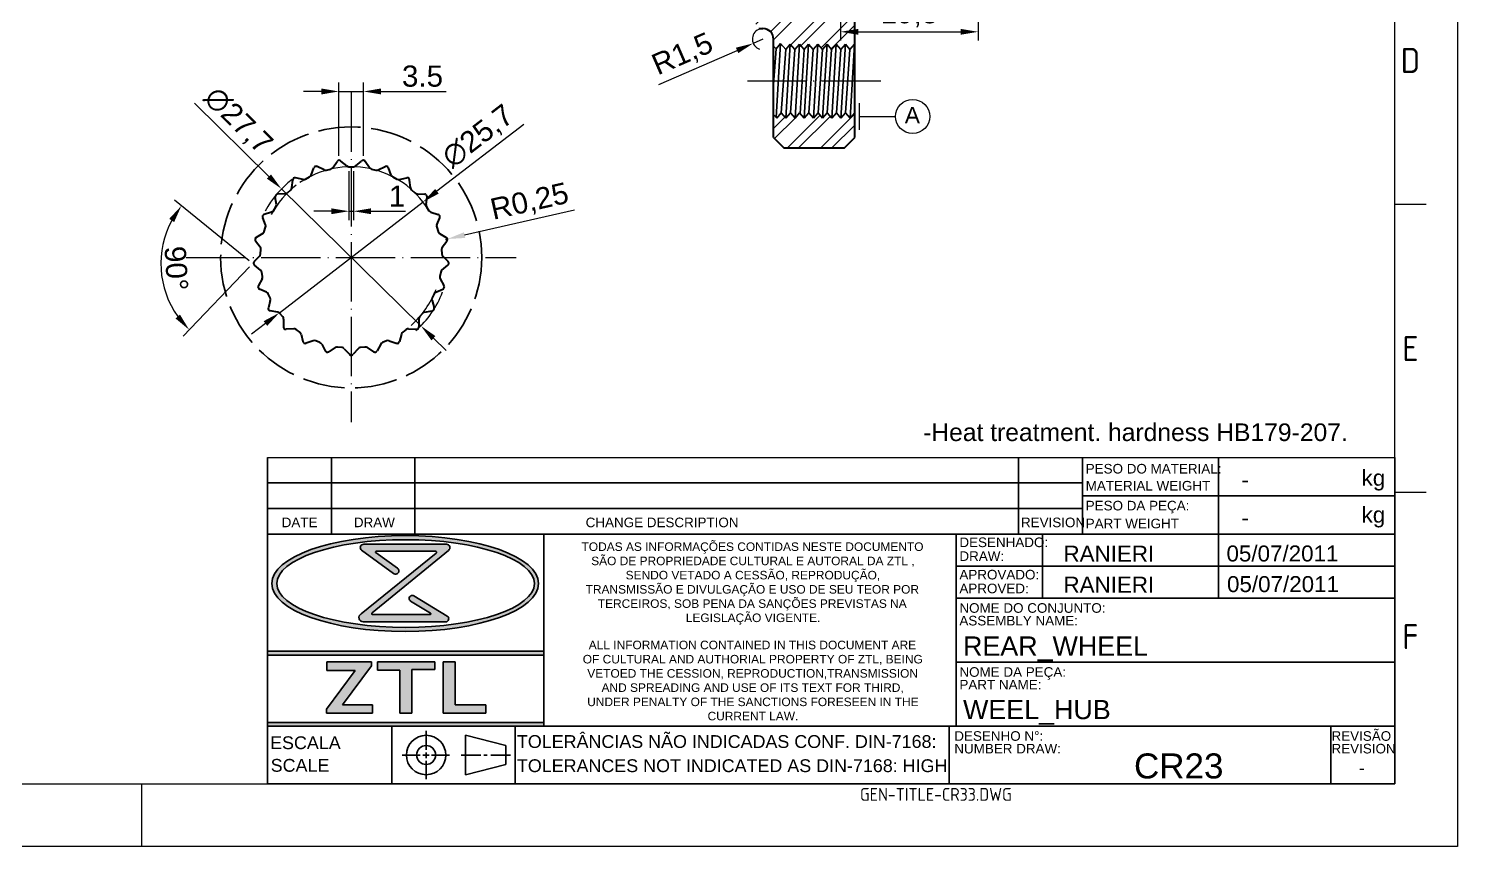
# Model space of a CAD drawing. Header units: millimetres. Extents: x 2626 to 2999, y 1108 to 1371.
# Drawn here: x 2796.4 to 2998.8, y 1107.7 to 1223.6 of the extents above; entities that cross this region are included whole.
import ezdxf
from ezdxf.enums import TextEntityAlignment as Align

# ---------------------------------------------------------------- set-up
doc = ezdxf.new("R2010")
doc.units = ezdxf.units.MM
for name, pattern in [('ACAD_ISO02W100', [15, 12, -3]), ('ACAD_ISO04W100', [30, 24, -3, 0, -3]), ('ACAD_ISO05W100', [33, 24, -3, 0, -3, 0, -3])]:
    doc.linetypes.add(name, pattern=pattern)
for name, color, linetype, lineweight in [('AM_0', 7, 'Continuous', 40), ('AM_4', 1, 'ACAD_ISO04W100', 25), ('AM_5', 3, 'Continuous', 25), ('AM_7', 4, 'Continuous', 35), ('AM_8', 40, 'ACAD_ISO02W100', 35), ('AM_BOR', 2, 'ACAD_ISO05W100', 35)]:
    doc.layers.add(name, color=color, linetype=linetype, lineweight=lineweight)
doc.styles.add('ACISOTS', font='isocp.shx', dxfattribs={"height": 1})
doc.styles.get("Standard").update_dxf_attribs({"font": 'arial.ttf'})
doc.dimstyles.new('ISO-25', dxfattribs={"dimtxt": 3, "dimasz": 2.5, "dimexe": 1.25, "dimexo": 0.625, "dimtad": 1, "dimtxsty": 'Standard', "dimcen": 2.5, "dimadec": 0, "dimazin": 0, "dimtfac": 1, "dimtmove": 0, "dimatfit": 3, "dimfxl": 1, "dimarcsym": 0})

# ---------------------------------------------------------------- blocks, each defined once
blk = doc.blocks.new('A3 ZTL')
for p, q in [((401.17, 9.78), (401.17, 280.82)), ((19.57, 9.78), (401.17, 9.78))]:
    blk.add_line(p, q)
at = {"layer": 'AM_BOR', "color": 135, "linetype": 'Continuous', "lineweight": 25}
for p, q in [((410.96, 290.61), (410.96, 0)), ((410.96, 0), (0, 0))]:
    blk.add_line(p, q, dxfattribs=at)
at = {"layer": 'AM_BOR', "color": 135, "lineweight": 25}
for p, q in [((406.07, 100.29), (401.17, 100.29)), ((406.07, 55.28), (401.17, 55.28)), ((205.48, 9.78), (205.48, 0))]:
    blk.add_line(p, q, dxfattribs=at)
at = {"layer": 'AM_BOR', "color": 135, "lineweight": 25, "style": 'ACISOTS'}
for s, p in [('D', (403.62, 122.8)), ('E', (403.62, 77.79)), ('F', (403.62, 32.78))]:
    blk.add_text(s, height=3.91, dxfattribs=at).set_placement(p, align=Align.MIDDLE)
blk = doc.blocks.new('*D70')
at = {"layer": 'AM_5', "color": 0, "lineweight": -2}
for p, q in [((2900.45, 1222.15), (2899.07, 1221.55)), ((2885.68, 1215.73), (2896.78, 1220.55))]:
    blk.add_line(p, q, dxfattribs=at)
blk.add_arc((2900.45, 1222.15), 1.5, 113.8732, 251.2415, dxfattribs=at)
at = {"layer": 'AM_5', "color": 0}
blk.add_solid([(2896.61, 1220.94), (2896.95, 1220.17), (2899.07, 1221.55)], dxfattribs=at)
at = {"layer": 'Defpoints', "color": 0}
for p in [(2899.07, 1221.55), (2900.45, 1222.15)]:
    blk.add_point(p, dxfattribs=at)
at = {"layer": 'AM_5', "color": 0, "insert": (2889.11, 1219.87), "char_height": 3, "attachment_point": 5, "rotation": 23.495}
blk.add_mtext('R1,5', dxfattribs=at)
blk = doc.blocks.new('*D71')
at = {"layer": 'AM_5', "color": 0, "lineweight": -2}
for p, q in [((2819.89, 1213.05), (2830.45, 1202.67)), ((2851.98, 1181.5), (2832.23, 1200.92)), ((2853.76, 1179.74), (2855.54, 1177.99))]:
    blk.add_line(p, q, dxfattribs=at)
at = {"layer": 'AM_5', "color": 0}
for points in [[(2830.74, 1202.97), (2830.16, 1202.37), (2832.23, 1200.92)], [(2854.05, 1180.04), (2853.47, 1179.45), (2851.98, 1181.5)]]:
    blk.add_solid(points, dxfattribs=at)
at = {"layer": 'Defpoints', "color": 0}
for p in [(2832.23, 1200.92), (2851.98, 1181.5)]:
    blk.add_point(p, dxfattribs=at)
at = {"layer": 'AM_5', "color": 0, "insert": (2826.02, 1210.5), "char_height": 3, "attachment_point": 5, "rotation": 315.481}
blk.add_mtext('∅27,7', dxfattribs=at)
blk = doc.blocks.new('*D72')
at = {"layer": 'AM_5', "color": 0, "lineweight": -2}
for p, q in [((2866.55, 1210.07), (2854.26, 1200.58)), ((2831.93, 1183.36), (2852.28, 1199.06)), ((2829.95, 1181.83), (2827.97, 1180.3))]:
    blk.add_line(p, q, dxfattribs=at)
blk.add_arc((2842.11, 1191.21), 12.85, 32.0789, 124.4697, dxfattribs=at)
at = {"layer": 'AM_5', "color": 0}
for points in [[(2854, 1200.91), (2854.51, 1200.25), (2852.28, 1199.06)], [(2829.7, 1182.16), (2830.21, 1181.5), (2831.93, 1183.36)]]:
    blk.add_solid(points, dxfattribs=at)
at = {"layer": 'Defpoints', "color": 0}
for p in [(2852.28, 1199.06), (2831.93, 1183.36)]:
    blk.add_point(p, dxfattribs=at)
at = {"layer": 'AM_5', "color": 0, "insert": (2860.16, 1208.27), "char_height": 3, "attachment_point": 5, "rotation": 37.6524}
blk.add_mtext('∅25,7', dxfattribs=at)
blk = doc.blocks.new('*D73')
at = {"layer": 'AM_5', "color": 0, "lineweight": -2}
for p, q in [((2827.63, 1190.72), (2817.08, 1199.31)), ((2827.69, 1189.87), (2818.3, 1180.03))]:
    blk.add_line(p, q, dxfattribs=at)
blk.add_arc((2828.12, 1190.33), 12.98, 151.8829, 215.3171, dxfattribs=at)
at = {"layer": 'AM_5', "color": 0}
for points in [[(2816.32, 1196.67), (2817.02, 1196.21), (2818.05, 1198.53)], [(2817.84, 1183.1), (2817.21, 1182.55), (2819.16, 1180.93)]]:
    blk.add_solid(points, dxfattribs=at)
at = {"layer": 'Defpoints', "color": 0}
for p in [(2815.36, 1192.73), (2828.38, 1190.6), (2829.12, 1191.38), (2828.41, 1190.09), (2829.25, 1189.41)]:
    blk.add_point(p, dxfattribs=at)
at = {"layer": 'AM_5', "color": 0, "insert": (2817.32, 1189.65), "char_height": 3, "attachment_point": 5, "rotation": 273.6}
blk.add_mtext('90%%d', dxfattribs=at)
blk = doc.blocks.new('*D74')
at = {"layer": 'AM_5', "color": 0, "lineweight": -2}
for p, q in [((2841.79, 1203.43), (2841.79, 1196.5)), ((2842.42, 1203.43), (2842.42, 1196.5)), ((2839.29, 1197.75), (2836.79, 1197.75)), ((2841.79, 1197.75), (2842.42, 1197.75)), ((2844.92, 1197.75), (2849.78, 1197.75))]:
    blk.add_line(p, q, dxfattribs=at)
at = {"layer": 'AM_5', "color": 0}
for points in [[(2839.29, 1198.16), (2839.29, 1197.33), (2841.79, 1197.75)], [(2844.92, 1198.16), (2844.92, 1197.33), (2842.42, 1197.75)]]:
    blk.add_solid(points, dxfattribs=at)
at = {"layer": 'Defpoints', "color": 0}
for p in [(2841.79, 1204.06), (2842.42, 1204.06), (2842.42, 1197.75)]:
    blk.add_point(p, dxfattribs=at)
at = {"layer": 'AM_5', "color": 0, "insert": (2848.6, 1199.88), "char_height": 3, "attachment_point": 5}
blk.add_mtext('1', dxfattribs=at)
blk = doc.blocks.new('*D75')
at = {"layer": 'AM_5', "color": 0, "lineweight": -2}
for p, q in [((2837.87, 1214.73), (2835.37, 1214.73)), ((2840.37, 1205.6), (2840.37, 1215.98)), ((2840.37, 1214.73), (2843.84, 1214.73)), ((2843.84, 1205.6), (2843.84, 1215.98)), ((2846.34, 1214.73), (2855.58, 1214.73))]:
    blk.add_line(p, q, dxfattribs=at)
at = {"layer": 'AM_5', "color": 0}
for points in [[(2837.87, 1215.15), (2837.87, 1214.31), (2840.37, 1214.73)], [(2846.34, 1215.15), (2846.34, 1214.31), (2843.84, 1214.73)]]:
    blk.add_solid(points, dxfattribs=at)
at = {"layer": 'Defpoints', "color": 0}
for p in [(2843.84, 1214.73), (2840.37, 1204.97), (2843.84, 1204.97)]:
    blk.add_point(p, dxfattribs=at)
at = {"layer": 'AM_5', "color": 0, "insert": (2852.21, 1216.89), "char_height": 3, "attachment_point": 5}
blk.add_mtext('3.5', dxfattribs=at)
blk = doc.blocks.new('*D76')
at = {"layer": 'AM_5', "color": 0, "lineweight": -2}
for p, q in [((2873.76, 1197.9), (2858.17, 1194.37)), ((2855.49, 1193.76), (2855.73, 1193.81))]:
    blk.add_line(p, q, dxfattribs=at)
at = {"layer": 'AM_5', "color": 0}
blk.add_solid([(2858.08, 1194.77), (2858.26, 1193.96), (2855.73, 1193.81)], dxfattribs=at)
at = {"layer": 'Defpoints', "color": 0}
for p in [(2855.49, 1193.76), (2855.73, 1193.81)]:
    blk.add_point(p, dxfattribs=at)
at = {"layer": 'AM_5', "color": 0, "insert": (2867.41, 1198.95), "char_height": 3, "attachment_point": 5, "rotation": 12.776}
blk.add_mtext('R0,25', dxfattribs=at)
blk = doc.blocks.new('*D77')
at = {"layer": 'AM_5', "color": 0, "lineweight": -2}
blk.add_line((2690.64, 1224.82), (2677.54, 1211.72), dxfattribs=at)
blk.add_arc((2731, 1265.18), 74.36, 181.9265, 223.0735, dxfattribs=at)
at = {"layer": 'AM_5', "color": 0}
for points in [[(2656.27, 1262.68), (2657.11, 1262.69), (2656.65, 1265.18)], [(2676.99, 1214.69), (2676.39, 1214.11), (2678.43, 1212.61)]]:
    blk.add_solid(points, dxfattribs=at)
at = {"layer": 'Defpoints', "color": 0}
for p in [(2650.73, 1265.18), (2926.86, 1265.18), (2659.18, 1245.94), (2701.63, 1235.81), (2691.08, 1225.26)]:
    blk.add_point(p, dxfattribs=at)
at = {"layer": 'AM_5', "color": 0, "insert": (2664.29, 1237.55), "char_height": 3, "attachment_point": 5, "rotation": 292.5}
blk.add_mtext('45°', dxfattribs=at)
blk = doc.blocks.new('*D78')
at = {"layer": 'AM_5', "color": 0, "lineweight": -2}
for p, q in [((2660.15, 1265.18), (2644.76, 1265.18)), ((2731, 1190.42), (2731, 1178.94))]:
    blk.add_line(p, q, dxfattribs=at)
blk.add_arc((2731, 1265.18), 85, 181.6853, 268.3147, dxfattribs=at)
at = {"layer": 'AM_5', "color": 0}
for points in [[(2645.63, 1262.68), (2646.46, 1262.69), (2646.01, 1265.18)], [(2728.51, 1180.64), (2728.5, 1179.81), (2731, 1180.19)]]:
    blk.add_solid(points, dxfattribs=at)
at = {"layer": 'Defpoints', "color": 0}
for p in [(2731, 1339.32), (2660.77, 1265.18), (2936.91, 1265.18), (2657.39, 1222.69), (2731, 1191.05)]:
    blk.add_point(p, dxfattribs=at)
at = {"layer": 'AM_5', "color": 0, "insert": (2672.43, 1206.61), "char_height": 3, "attachment_point": 5, "rotation": 315}
blk.add_mtext('90°', dxfattribs=at)
blk = doc.blocks.new('*D79')
at = {"layer": 'AM_5', "color": 0, "lineweight": -2}
for p, q in [((2911.45, 1242.45), (2911.45, 1221.94)), ((2930.95, 1236.56), (2930.95, 1221.94)), ((2913.95, 1223.19), (2928.45, 1223.19))]:
    blk.add_line(p, q, dxfattribs=at)
at = {"layer": 'AM_5', "color": 0}
for points in [[(2913.95, 1223.6), (2913.95, 1222.77), (2911.45, 1223.19)], [(2928.45, 1223.6), (2928.45, 1222.77), (2930.95, 1223.19)]]:
    blk.add_solid(points, dxfattribs=at)
at = {"layer": 'Defpoints', "color": 0}
for p in [(2911.45, 1243.07), (2930.95, 1237.18), (2930.95, 1223.19)]:
    blk.add_point(p, dxfattribs=at)
at = {"layer": 'AM_5', "color": 0, "insert": (2921.2, 1225.62), "char_height": 3, "attachment_point": 5}
blk.add_mtext('19,5', dxfattribs=at)

msp = doc.modelspace()

# ---------------------------------------------------------------- hatches: boundary and pattern name
at = {"linetype": 'Continuous'}
h = msp.add_hatch(color=0, dxfattribs=at)
h.paths.add_polyline_path([(2869.402, 1135.355), (2830.246, 1135.355), (2830.246, 1134.807), (2869.402, 1134.807)])
h.paths.add_polyline_path([(2869.402, 1125.284), (2830.246, 1125.284), (2830.246, 1124.736), (2869.402, 1124.736)])
at = {"layer": 'AM_7'}
h = msp.add_hatch(dxfattribs=at)
h.set_pattern_fill('ANSI32', color=256, scale=0.35, style=0)
h.set_pattern_definition([(45, (-447.855, -14.0325), (-2.3573172, 2.3573172), []), (45, (-446.2834, -14.0325), (-2.3573172, 2.3573172), [])])
h.paths.add_polyline_path([(2912.329, 1288.29), (2929.217, 1290.32), (2930.948, 1291.434), (2930.948, 1293.184), (2929.948, 1294.184), (2919.448, 1294.184, -0.4142136), (2918.948, 1294.684), (2914.948, 1294.684, -0.4142136), (2913.448, 1296.184), (2913.448, 1311.684), (2912.798, 1310.934), (2912.148, 1311.684), (2911.498, 1310.934), (2910.848, 1311.684), (2910.198, 1310.934), (2909.548, 1311.684), (2908.898, 1310.934), (2908.248, 1311.684), (2907.598, 1310.934), (2906.948, 1311.684), (2906.298, 1310.934), (2905.648, 1311.684), (2904.998, 1310.934), (2904.348, 1311.684), (2903.698, 1310.934), (2903.048, 1311.684), (2902.398, 1310.934), (2901.948, 1311.454), (2901.948, 1308.219, -0.4142136), (2900.448, 1306.719), (2899.865, 1306.719, 0.3659774), (2899.448, 1306.226), (2899.448, 1295.784, -0.467928), (2898.859, 1295.292), (2894.44, 1296.095), (2893.948, 1295.684), (2893.948, 1291.984, -0.4142136), (2893.148, 1291.184), (2892.948, 1291.184), (2892.948, 1285.684, -0.4142136), (2890.948, 1283.684), (2859.748, 1283.684, 0.4142136), (2858.948, 1282.884), (2858.948, 1280.334, 0.4142136), (2859.748, 1279.534), (2863.598, 1279.534, -0.4142136), (2863.948, 1279.184), (2864.948, 1278.184), (2910.955, 1278.184), (2911.448, 1279.184), (2911.448, 1287.297, -0.3796019)])
h.paths.add_polyline_path([(2907.598, 1317.434), (2908.248, 1316.684), (2908.898, 1317.434), (2909.548, 1316.684), (2910.198, 1317.434), (2910.848, 1316.684), (2911.498, 1317.434), (2912.148, 1316.684), (2912.798, 1317.434), (2913.448, 1316.684), (2913.448, 1322.184), (2911.948, 1323.684), (2903.448, 1323.684), (2901.948, 1322.184), (2901.948, 1316.915), (2902.398, 1317.434), (2903.048, 1316.684), (2903.698, 1317.434), (2904.348, 1316.684), (2904.998, 1317.434), (2905.648, 1316.684), (2906.298, 1317.434), (2906.948, 1316.684)])
edge = h.paths.add_edge_path()
edge.add_ellipse((2895.461, 1238.623), major_axis=(0, 12.367), ratio=0.7916987, start_angle=204.03213, end_angle=409.32152, ccw=False)
edge.add_line((2899.448, 1227.328), (2899.448, 1224.142))
edge.add_arc((2899.948, 1224.142), 0.5, 180, 279.59407)
edge.add_line((2900.032, 1223.649), (2900.448, 1223.649))
edge.add_arc((2900.448, 1222.149), 1.5, 0, 90, ccw=False)
edge.add_line((2901.948, 1222.149), (2901.948, 1221.175))
edge.add_line((2901.948, 1221.175), (2902.298, 1220.771))
edge.add_line((2902.298, 1220.771), (2902.948, 1221.521))
edge.add_line((2902.948, 1221.521), (2903.673, 1220.684))
edge.add_line((2903.673, 1220.684), (2904.323, 1221.434))
edge.add_line((2904.323, 1221.434), (2904.973, 1220.684))
edge.add_line((2904.973, 1220.684), (2905.623, 1221.434))
edge.add_line((2905.623, 1221.434), (2906.273, 1220.684))
edge.add_line((2906.273, 1220.684), (2906.923, 1221.434))
edge.add_line((2906.923, 1221.434), (2907.573, 1220.684))
edge.add_line((2907.573, 1220.684), (2908.223, 1221.434))
edge.add_line((2908.223, 1221.434), (2908.873, 1220.684))
edge.add_line((2908.873, 1220.684), (2909.523, 1221.434))
edge.add_line((2909.523, 1221.434), (2910.173, 1220.684))
edge.add_line((2910.173, 1220.684), (2910.823, 1221.434))
edge.add_line((2910.823, 1221.434), (2911.473, 1220.684))
edge.add_line((2911.473, 1220.684), (2912.123, 1221.434))
edge.add_line((2912.123, 1221.434), (2912.773, 1220.684))
edge.add_line((2912.773, 1220.684), (2913.448, 1221.463))
edge.add_line((2913.448, 1221.463), (2913.448, 1234.184))
edge.add_arc((2914.948, 1234.184), 1.5, 90, 180, ccw=False)
edge.add_line((2914.948, 1235.684), (2918.948, 1235.684))
edge.add_arc((2919.448, 1235.684), 0.5, 90, 180, ccw=False)
edge.add_line((2919.448, 1236.184), (2929.948, 1236.184))
edge.add_line((2929.948, 1236.184), (2930.948, 1237.184))
edge.add_line((2930.948, 1237.184), (2930.948, 1238.934))
edge.add_line((2930.948, 1238.934), (2929.217, 1240.049))
edge.add_line((2929.217, 1240.049), (2912.329, 1242.079))
edge.add_arc((2912.448, 1243.071), 1, 180, 263.14742, ccw=False)
edge.add_line((2911.448, 1243.071), (2911.448, 1251.184))
edge.add_line((2911.448, 1251.184), (2910.955, 1252.184))
edge.add_line((2910.955, 1252.184), (2864.948, 1252.184))
edge.add_line((2864.948, 1252.184), (2863.948, 1251.184))
edge.add_arc((2863.598, 1251.184), 0.35, -90, 0, ccw=False)
edge.add_line((2863.598, 1250.834), (2859.748, 1250.834))
edge.add_arc((2859.748, 1250.034), 0.8, 90, 180)
edge.add_line((2858.948, 1250.034), (2858.948, 1247.484))
edge.add_arc((2859.748, 1247.484), 0.8, 180, 270)
edge.add_line((2859.748, 1246.684), (2888.035, 1246.684))
edge = h.paths.add_edge_path(flags=17)
edge.add_ellipse((2895.461, 1238.623), major_axis=(0, 12.367), ratio=0.7916987, start_angle=204.03213, end_angle=409.32152)
edge.add_line((2888.035, 1246.684), (2890.948, 1246.684))
edge.add_arc((2890.948, 1244.684), 2, 0, 90, ccw=False)
edge.add_line((2892.948, 1244.684), (2892.948, 1239.184))
edge.add_line((2892.948, 1239.184), (2893.148, 1239.184))
edge.add_arc((2893.148, 1238.384), 0.8, 0, 90, ccw=False)
edge.add_line((2893.948, 1238.384), (2893.948, 1234.684))
edge.add_line((2893.948, 1234.684), (2894.44, 1234.274))
edge.add_line((2894.44, 1234.274), (2898.859, 1235.077))
edge.add_arc((2898.948, 1234.585), 0.5, 0, 100.30485, ccw=False)
edge.add_line((2899.448, 1234.585), (2899.448, 1227.328))
h.paths.add_polyline_path([(2911.948, 1206.684), (2913.448, 1208.184), (2913.448, 1211.684), (2912.798, 1210.934), (2912.148, 1211.684), (2911.498, 1210.934), (2910.848, 1211.684), (2910.198, 1210.934), (2909.548, 1211.684), (2908.898, 1210.934), (2908.248, 1211.684), (2907.598, 1210.934), (2906.948, 1211.684), (2906.298, 1210.934), (2905.648, 1211.684), (2904.998, 1210.934), (2904.348, 1211.684), (2903.698, 1210.934), (2903.048, 1211.684), (2902.398, 1210.934), (2901.948, 1211.454), (2901.948, 1208.184), (2903.448, 1206.684)])
at = {"layer": 'AM_8', "linetype": 'Continuous'}
h = msp.add_hatch(color=0, dxfattribs=at)
edge = h.paths.add_edge_path()
edge.add_ellipse((2849.754, 1144.963), major_axis=(18.891, 0), ratio=0.3599074, start_angle=191.45916, end_angle=452.8175)
edge.add_ellipse((2849.754, 1144.963), major_axis=(18.891, 0), ratio=0.3599074, start_angle=92.8175, end_angle=191.45916)
edge = h.paths.add_edge_path(flags=16)
edge.add_ellipse((2849.813, 1144.963), major_axis=(18.25, 0), ratio=0.3406642, start_angle=93.06698, end_angle=371.45916)
edge.add_ellipse((2849.813, 1144.963), major_axis=(18.25, 0), ratio=0.3406642, start_angle=11.45916, end_angle=93.06698)
h = msp.add_hatch(color=0, dxfattribs=at)
edge = h.paths.add_edge_path()
edge.add_line((2854.157, 1149.271), (2843.523, 1140.659))
edge.add_arc((2843.807, 1140.129), 0.601, 118.14094, 270)
edge.add_line((2843.807, 1139.528), (2855.501, 1139.528))
edge.add_arc((2855.486, 1139.971), 0.443, 271.96853, 418.91083)
edge.add_line((2855.715, 1140.35), (2850.979, 1143.206))
edge.add_arc((2850.755, 1142.838), 0.431, 58.66819, 238.80525)
edge.add_line((2850.532, 1142.469), (2853.361, 1140.756))
edge.add_arc((2853.298, 1140.667), 0.109, -90, 54.65447, ccw=False)
edge.add_line((2853.298, 1140.559), (2845.148, 1140.559))
edge.add_arc((2845.172, 1140.708), 0.151, 129.23635, 260.82262, ccw=False)
edge.add_line((2845.076, 1140.825), (2855.903, 1149.667))
edge.add_arc((2855.62, 1150.055), 0.48, 306.0702, 450)
edge.add_line((2855.62, 1150.535), (2843.88, 1150.535))
edge.add_arc((2843.862, 1150.07), 0.465, 87.72721, 233.74708)
edge.add_line((2843.587, 1149.695), (2848.096, 1146.388))
edge.add_arc((2848.387, 1146.767), 0.478, 232.47139, 414.7334)
edge.add_line((2848.663, 1147.157), (2845.625, 1149.306))
edge.add_arc((2845.685, 1149.422), 0.131, 90, 242.52347, ccw=False)
edge.add_line((2845.685, 1149.552), (2854.082, 1149.552))
edge.add_arc((2854.056, 1149.395), 0.16, -50.99642, 80.76554, ccw=False)
for points in [[(2838.593, 1127.142), (2838.593, 1126.598), (2845.121, 1126.598), (2845.121, 1127.746), (2840.89, 1127.746), (2845, 1133.305), (2845, 1133.848), (2838.653, 1133.848), (2838.653, 1132.64), (2842.673, 1132.64)], [(2845.846, 1132.7), (2848.99, 1132.7), (2848.99, 1126.598), (2850.712, 1126.598), (2850.712, 1132.761), (2853.946, 1132.761), (2853.946, 1133.848), (2845.846, 1133.848)], [(2861.2, 1126.568), (2861.2, 1127.746), (2856.817, 1127.746), (2856.817, 1133.848), (2855.125, 1133.848), (2855.125, 1126.568)]]:
    msp.add_hatch(color=0, dxfattribs=at).paths.add_polyline_path(points)

# ---------------------------------------------------------------- linework, layer by layer
at = {"linetype": 'Continuous'}
msp.add_line((2830.246, 1162.851), (2989.966, 1162.851), dxfattribs=at)
at = {"layer": 'AM_0'}
for p, q in [((2913.448, 1208.184), (2913.448, 1234.184)), ((2899.865, 1223.649), (2900.448, 1223.649)), ((2901.948, 1208.184), (2901.948, 1222.149)), ((2901.948, 1208.184), (2903.448, 1206.684)), ((2911.948, 1206.684), (2903.448, 1206.684)), ((2911.948, 1206.684), (2913.448, 1208.184)), ((2839.5, 1203.926), (2840.129, 1204.805)), ((2841.466, 1204.174), (2840.638, 1204.87)), ((2842.745, 1204.174), (2843.573, 1204.87)), ((2844.711, 1203.926), (2844.082, 1204.805)), ((2835.636, 1202.314), (2836.193, 1202.62)), ((2836.419, 1202.878), (2836.809, 1203.887)), ((2838.261, 1203.608), (2837.286, 1204.075)), ((2838.602, 1203.574), (2839.218, 1203.732)), ((2841.787, 1204.057), (2842.423, 1204.057)), ((2844.993, 1203.732), (2845.609, 1203.574)), ((2845.949, 1203.608), (2846.925, 1204.075)), ((2847.792, 1202.878), (2847.401, 1203.887)), ((2848.017, 1202.62), (2848.574, 1202.314)), ((2833.077, 1200.356), (2833.541, 1200.792)), ((2833.695, 1201.097), (2833.822, 1202.171)), ((2835.298, 1202.262), (2834.237, 1202.473)), ((2848.913, 1202.262), (2849.974, 1202.473)), ((2850.516, 1201.097), (2850.388, 1202.171)), ((2850.67, 1200.792), (2851.133, 1200.356)), ((2831.499, 1198.695), (2831.356, 1199.767)), ((2832.763, 1200.222), (2831.683, 1200.162)), ((2851.448, 1200.222), (2852.528, 1200.162)), ((2852.711, 1198.695), (2852.855, 1199.767)), ((2829.97, 1195.822), (2829.565, 1196.825)), ((2830.814, 1197.615), (2829.783, 1197.289)), ((2831.085, 1197.824), (2831.426, 1198.361)), ((2852.785, 1198.361), (2853.125, 1197.824)), ((2853.396, 1197.615), (2854.428, 1197.289)), ((2854.24, 1195.822), (2854.646, 1196.825)), ((2829.575, 1194.606), (2828.658, 1194.033)), ((2829.786, 1194.875), (2829.982, 1195.48)), ((2854.228, 1195.48), (2854.425, 1194.875)), ((2854.635, 1194.606), (2855.553, 1194.033)), ((2829.204, 1192.659), (2828.562, 1193.529)), ((2855.007, 1192.659), (2855.649, 1193.529)), ((2829.124, 1191.383), (2828.377, 1190.6)), ((2829.261, 1191.696), (2829.301, 1192.331)), ((2854.91, 1192.331), (2854.95, 1191.696)), ((2855.087, 1191.383), (2855.833, 1190.6)), ((2829.248, 1189.405), (2828.409, 1190.088)), ((2829.542, 1188.487), (2829.423, 1189.111)), ((2854.787, 1189.111), (2854.668, 1188.487)), ((2854.963, 1189.405), (2855.801, 1190.088)), ((2829.488, 1188.149), (2828.959, 1187.205)), ((2830.1, 1186.264), (2829.118, 1186.717)), ((2854.111, 1186.264), (2855.093, 1186.717)), ((2854.723, 1188.149), (2855.251, 1187.205)), ((2830.614, 1185.448), (2830.343, 1186.023)), ((2830.645, 1185.107), (2830.368, 1184.061)), ((2853.566, 1185.107), (2853.843, 1184.061)), ((2853.868, 1186.023), (2853.597, 1185.448)), ((2831.706, 1183.434), (2830.642, 1183.629)), ((2832.407, 1182.771), (2832.002, 1183.261)), ((2832.522, 1182.449), (2832.513, 1181.367)), ((2851.689, 1182.449), (2851.697, 1181.367)), ((2852.209, 1183.261), (2851.804, 1182.771)), ((2852.504, 1183.434), (2853.568, 1183.629)), ((2833.966, 1181.092), (2832.887, 1181.016)), ((2834.809, 1180.624), (2834.295, 1180.998)), ((2835.001, 1180.34), (2835.262, 1179.291)), ((2849.21, 1180.34), (2848.949, 1179.291)), ((2849.916, 1180.998), (2849.401, 1180.624)), ((2850.245, 1181.092), (2851.324, 1181.016)), ((2836.737, 1179.386), (2835.711, 1179.044)), ((2837.67, 1179.142), (2837.079, 1179.376)), ((2837.926, 1178.915), (2838.44, 1177.963)), ((2839.846, 1178.422), (2838.937, 1177.836)), ((2840.81, 1178.418), (2840.179, 1178.498)), ((2844.031, 1178.498), (2843.4, 1178.418)), ((2844.365, 1178.422), (2845.274, 1177.836)), ((2846.284, 1178.915), (2845.77, 1177.963)), ((2847.131, 1179.376), (2846.54, 1179.142)), ((2847.473, 1179.386), (2848.5, 1179.044)), ((2841.115, 1178.262), (2841.849, 1177.468)), ((2843.096, 1178.262), (2842.362, 1177.468))]:
    msp.add_line(p, q, dxfattribs=at)
for centre, radius, start, end in [((2900.448, 1222.149), 1.5, 0, 90), ((2840.536, 1204.515), 0.5, 123.49446, 144.43026), ((2840.398, 1204.723), 0.25, 70.90554, 123.49446), ((2840.316, 1204.487), 0.5, 49.96974, 70.90554), ((2843.895, 1204.487), 0.5, 109.09446, 130.03026), ((2843.813, 1204.723), 0.25, 56.50554, 109.09446), ((2843.675, 1204.515), 0.5, 35.56974, 56.50554), ((2835.952, 1203.059), 0.5, 298.8, 338.83026), ((2837.276, 1203.706), 0.5, 137.89446, 158.83026), ((2837.09, 1203.874), 0.25, 85.30554, 137.89446), ((2837.07, 1203.625), 0.5, 64.36974, 85.30554), ((2838.477, 1204.058), 0.5, 244.36974, 284.4), ((2839.093, 1204.216), 0.5, 284.4, 324.43026), ((2841.787, 1204.557), 0.5, 229.96974, 270), ((2842.423, 1204.557), 0.5, 270, 310.03026), ((2845.117, 1204.216), 0.5, 215.56974, 255.6), ((2845.733, 1204.058), 0.5, 255.6, 295.63026), ((2847.141, 1203.625), 0.5, 94.69446, 115.63026), ((2847.121, 1203.874), 0.25, 42.10554, 94.69446), ((2846.935, 1203.706), 0.5, 21.16974, 42.10554), ((2848.258, 1203.059), 0.5, 201.16974, 241.2), ((2833.198, 1201.156), 0.5, 313.2, 353.23026), ((2834.319, 1202.112), 0.5, 152.29446, 173.23026), ((2834.098, 1202.229), 0.25, 99.70554, 152.29446), ((2834.14, 1201.982), 0.5, 78.76974, 99.70554), ((2835.395, 1202.752), 0.5, 258.76974, 298.8), ((2848.815, 1202.752), 0.5, 241.2, 281.23026), ((2850.071, 1201.982), 0.5, 80.29446, 101.23026), ((2850.113, 1202.229), 0.25, 27.70554, 80.29446), ((2849.892, 1202.112), 0.5, 6.76974, 27.70554), ((2851.012, 1201.156), 0.5, 186.76974, 226.8), ((2831.851, 1199.833), 0.5, 166.69446, 187.63026), ((2831.608, 1199.891), 0.25, 114.10554, 166.69446), ((2831.004, 1198.628), 0.5, 327.6, 7.63026), ((2831.71, 1199.663), 0.5, 93.16974, 114.10554), ((2832.735, 1200.721), 0.5, 273.16974, 313.2), ((2851.476, 1200.721), 0.5, 226.8, 266.83026), ((2852.5, 1199.663), 0.5, 65.89446, 86.83026), ((2852.603, 1199.891), 0.25, 13.30554, 65.89446), ((2853.207, 1198.628), 0.5, 172.36974, 212.4), ((2852.359, 1199.833), 0.5, 352.36974, 13.30554), ((2829.778, 1197.007), 0.25, 128.50554, 181.09446), ((2830.028, 1197.012), 0.5, 181.09446, 202.03026), ((2829.934, 1196.812), 0.5, 107.56974, 128.50554), ((2830.663, 1198.092), 0.5, 287.56974, 327.6), ((2853.547, 1198.092), 0.5, 212.4, 252.43026), ((2854.277, 1196.812), 0.5, 51.49446, 72.43026), ((2854.432, 1197.007), 0.25, 358.90554, 51.49446), ((2854.182, 1197.012), 0.5, 337.96974, 358.90554), ((2829.31, 1195.03), 0.5, 301.96974, 342), ((2829.507, 1195.634), 0.5, 342, 22.03026), ((2854.704, 1195.634), 0.5, 157.96974, 198), ((2854.9, 1195.03), 0.5, 198, 238.03026), ((2828.723, 1193.76), 0.25, 142.90554, 195.49446), ((2828.964, 1193.826), 0.5, 195.49446, 216.43026), ((2828.922, 1193.609), 0.5, 121.96974, 142.90554), ((2828.802, 1192.362), 0.5, 356.4, 36.43026), ((2855.409, 1192.362), 0.5, 143.56974, 183.6), ((2855.288, 1193.609), 0.5, 37.09446, 58.03026), ((2855.247, 1193.826), 0.5, 323.56974, 344.50554), ((2855.488, 1193.76), 0.25, 344.50554, 37.09446), ((2828.509, 1190.351), 0.25, 157.30554, 209.89446), ((2828.739, 1190.255), 0.5, 136.36974, 157.30554), ((2828.762, 1191.728), 0.5, 316.36974, 356.4), ((2855.449, 1191.728), 0.5, 183.6, 223.63026), ((2855.471, 1190.255), 0.5, 22.69446, 43.63026), ((2855.702, 1190.351), 0.25, 330.10554, 22.69446), ((2828.725, 1190.476), 0.5, 209.89446, 230.83026), ((2828.932, 1189.017), 0.5, 10.8, 50.83026), ((2829.051, 1188.393), 0.5, 330.76974, 10.8), ((2855.159, 1188.393), 0.5, 169.2, 209.23026), ((2855.278, 1189.017), 0.5, 129.16974, 169.2), ((2855.485, 1190.476), 0.5, 309.16974, 330.10554), ((2829.148, 1186.997), 0.25, 171.70554, 224.29446), ((2829.396, 1186.961), 0.5, 150.76974, 171.70554), ((2829.327, 1187.171), 0.5, 224.29446, 245.23026), ((2854.883, 1187.171), 0.5, 294.76974, 315.70554), ((2855.062, 1186.997), 0.25, 315.70554, 8.29446), ((2854.815, 1186.961), 0.5, 8.29446, 29.23026), ((2829.891, 1185.81), 0.5, 25.2, 65.23026), ((2830.161, 1185.235), 0.5, 345.16974, 25.2), ((2854.049, 1185.235), 0.5, 154.8, 194.83026), ((2854.32, 1185.81), 0.5, 114.76974, 154.8), ((2830.851, 1183.933), 0.5, 165.16974, 186.10554), ((2830.602, 1183.907), 0.25, 186.10554, 238.69446), ((2830.732, 1184.12), 0.5, 238.69446, 259.63026), ((2831.616, 1182.942), 0.5, 39.6, 79.63026), ((2832.022, 1182.452), 0.5, 359.56974, 39.6), ((2852.189, 1182.452), 0.5, 140.4, 180.43026), ((2852.594, 1182.942), 0.5, 100.36974, 140.4), ((2853.478, 1184.12), 0.5, 280.36974, 301.30554), ((2853.608, 1183.907), 0.25, 301.30554, 353.89446), ((2853.36, 1183.933), 0.5, 353.89446, 14.83026), ((2833.013, 1181.363), 0.5, 179.56974, 200.50554), ((2832.779, 1181.276), 0.25, 200.50554, 253.09446), ((2832.852, 1181.515), 0.5, 253.09446, 274.03026), ((2834.001, 1180.593), 0.5, 54, 94.03026), ((2834.516, 1180.22), 0.5, 13.96974, 54), ((2849.695, 1180.22), 0.5, 126, 166.03026), ((2850.209, 1180.593), 0.5, 85.96974, 126), ((2851.359, 1181.515), 0.5, 265.96974, 286.90554), ((2851.431, 1181.276), 0.25, 286.90554, 339.49446), ((2851.197, 1181.363), 0.5, 339.49446, 0.43026), ((2835.747, 1179.411), 0.5, 193.96974, 214.90554), ((2835.542, 1179.268), 0.25, 214.90554, 267.49446), ((2835.553, 1179.518), 0.5, 267.49446, 288.43026), ((2836.895, 1178.911), 0.5, 68.4, 108.43026), ((2837.486, 1178.677), 0.5, 28.36974, 68.4), ((2840.117, 1178.002), 0.5, 82.8, 122.83026), ((2840.747, 1177.922), 0.5, 42.76974, 82.8), ((2843.463, 1177.922), 0.5, 97.2, 137.23026), ((2844.094, 1178.002), 0.5, 57.16974, 97.2), ((2846.724, 1178.677), 0.5, 111.6, 151.63026), ((2847.315, 1178.911), 0.5, 71.56974, 111.6), ((2848.658, 1179.518), 0.5, 251.56974, 272.50554), ((2848.669, 1179.268), 0.25, 272.50554, 325.09446), ((2848.464, 1179.411), 0.5, 325.09446, 346.03026), ((2838.88, 1178.201), 0.5, 208.36974, 229.30554), ((2838.717, 1178.011), 0.25, 229.30554, 281.89446), ((2838.666, 1178.256), 0.5, 281.89446, 302.83026), ((2842.216, 1177.807), 0.5, 222.76974, 243.70554), ((2842.105, 1177.583), 0.25, 243.70554, 296.29446), ((2841.995, 1177.807), 0.5, 296.29446, 317.23026), ((2845.545, 1178.256), 0.5, 237.16974, 258.10554), ((2845.493, 1178.011), 0.25, 258.10554, 310.69446), ((2845.33, 1178.201), 0.5, 310.69446, 331.63026)]:
    msp.add_arc(centre, radius, start, end, dxfattribs=at)
at = {"layer": 'AM_4', "ltscale": 0.35}
msp.add_line((2917.133, 1216.184), (2898.263, 1216.184), dxfattribs=at)
at = {"layer": 'AM_4', "color": 1, "ltscale": 0.35}
msp.add_line((2842.105, 1214.571), (2842.105, 1167.843), dxfattribs=at)
at = {"layer": 'AM_4', "linetype": 'ACAD_ISO04W100', "ltscale": 0.35}
msp.add_line((2818.741, 1191.207), (2865.47, 1191.207), dxfattribs=at)
at = {"layer": 'AM_5'}
for p, q in [((2914.08, 1213.087), (2914.08, 1209.282)), ((2914.08, 1211.184), (2919.232, 1211.184))]:
    msp.add_line(p, q, dxfattribs=at)
msp.add_circle((2921.652, 1211.185), 2.42, dxfattribs=at)
for radius, start, end in [(13.848, 127.25651, 151.75946), (12.85, 127.25651, 151.75946), (12.85, 311.39345, 339.27737), (13.848, 311.39345, 339.27737)]:
    msp.add_arc((2842.105, 1191.207), radius, start, end, dxfattribs=at)
at = {"layer": 'AM_7'}
for p, q in [((2902.298, 1220.771), (2901.948, 1221.175)), ((2902.298, 1220.771), (2902.948, 1221.521)), ((2902.948, 1221.521), (2902.323, 1211.021)), ((2903.673, 1220.684), (2902.948, 1221.521)), ((2903.673, 1220.684), (2904.323, 1221.434)), ((2904.323, 1221.434), (2903.698, 1210.934)), ((2904.323, 1221.434), (2904.973, 1220.684)), ((2904.973, 1220.684), (2905.623, 1221.434)), ((2905.623, 1221.434), (2904.998, 1210.934)), ((2906.273, 1220.684), (2905.623, 1221.434)), ((2906.273, 1220.684), (2906.923, 1221.434)), ((2906.923, 1221.434), (2906.298, 1210.934)), ((2907.573, 1220.684), (2906.923, 1221.434)), ((2907.573, 1220.684), (2908.223, 1221.434)), ((2908.223, 1221.434), (2907.598, 1210.934)), ((2908.873, 1220.684), (2908.223, 1221.434)), ((2908.873, 1220.684), (2909.523, 1221.434)), ((2909.523, 1221.434), (2908.898, 1210.934)), ((2910.173, 1220.684), (2909.523, 1221.434)), ((2910.173, 1220.684), (2910.823, 1221.434)), ((2910.823, 1221.434), (2910.198, 1210.934)), ((2911.473, 1220.684), (2910.823, 1221.434)), ((2911.473, 1220.684), (2912.123, 1221.434)), ((2912.123, 1221.434), (2911.498, 1210.934)), ((2912.773, 1220.684), (2912.123, 1221.434)), ((2912.773, 1220.684), (2913.423, 1221.434)), ((2913.423, 1221.434), (2912.798, 1210.934)), ((2902.298, 1220.771), (2901.948, 1215.731)), ((2903.673, 1220.684), (2903.048, 1211.684)), ((2904.973, 1220.684), (2904.348, 1211.684)), ((2906.273, 1220.684), (2905.732, 1211.588)), ((2907.573, 1220.684), (2906.948, 1211.684)), ((2908.873, 1220.684), (2908.248, 1211.684)), ((2910.173, 1220.684), (2909.548, 1211.684)), ((2911.473, 1220.684), (2910.848, 1211.684)), ((2912.773, 1220.684), (2912.148, 1211.684)), ((2901.948, 1211.454), (2902.398, 1210.934)), ((2902.398, 1210.934), (2903.048, 1211.684)), ((2903.048, 1211.684), (2903.698, 1210.934)), ((2903.698, 1210.934), (2904.348, 1211.684)), ((2904.348, 1211.684), (2904.998, 1210.934)), ((2905.648, 1211.684), (2904.998, 1210.934)), ((2905.648, 1211.684), (2906.298, 1210.934)), ((2906.948, 1211.684), (2906.298, 1210.934)), ((2906.948, 1211.684), (2907.598, 1210.934)), ((2908.248, 1211.684), (2907.598, 1210.934)), ((2908.248, 1211.684), (2908.898, 1210.934)), ((2909.548, 1211.684), (2908.898, 1210.934)), ((2909.548, 1211.684), (2910.198, 1210.934)), ((2910.848, 1211.684), (2910.198, 1210.934)), ((2910.848, 1211.684), (2911.498, 1210.934)), ((2912.148, 1211.684), (2911.498, 1210.934)), ((2912.148, 1211.684), (2912.798, 1210.934)), ((2913.448, 1211.684), (2912.798, 1210.934))]:
    msp.add_line(p, q, dxfattribs=at)
at = {"layer": 'AM_8', "color": 0, "linetype": 'Continuous'}
for p, q in [((2830.246, 1162.851), (2830.246, 1116.568)), ((2839.321, 1162.851), (2839.321, 1151.961)), ((2851.118, 1162.851), (2851.118, 1151.961)), ((2936.648, 1162.851), (2936.648, 1151.961)), ((2945.723, 1151.961), (2945.723, 1162.851)), ((2965.009, 1162.851), (2965.009, 1157.406)), ((2989.966, 1116.568), (2989.966, 1162.851)), ((2945.723, 1159.221), (2830.246, 1159.221)), ((2945.723, 1157.406), (2989.966, 1157.406)), ((2965.009, 1157.406), (2965.009, 1151.961)), ((2830.246, 1155.591), (2945.723, 1155.591)), ((2830.246, 1151.961), (2926.441, 1151.961)), ((2869.402, 1151.961), (2869.402, 1124.736)), ((2926.441, 1151.961), (2989.966, 1151.961)), ((2927.826, 1151.961), (2927.826, 1134.718)), ((2940.053, 1151.961), (2940.053, 1142.886)), ((2965.009, 1151.961), (2965.009, 1142.886)), ((2843.88, 1150.535), (2855.62, 1150.535)), ((2927.826, 1147.423), (2989.966, 1147.423)), ((2927.826, 1142.886), (2989.966, 1142.886)), ((2830.246, 1135.355), (2869.402, 1135.355)), ((2869.402, 1134.807), (2830.246, 1134.807)), ((2838.653, 1132.64), (2838.653, 1133.848)), ((2838.653, 1133.848), (2845, 1133.848)), ((2845, 1133.848), (2845, 1133.305)), ((2845.846, 1132.7), (2845.846, 1133.848)), ((2845.846, 1133.848), (2853.946, 1133.848)), ((2853.946, 1133.848), (2853.946, 1132.761)), ((2855.125, 1126.568), (2855.125, 1133.848)), ((2855.125, 1133.848), (2856.817, 1133.848)), ((2856.817, 1133.848), (2856.817, 1127.746)), ((2927.826, 1134.718), (2927.826, 1124.736)), ((2927.826, 1133.811), (2989.966, 1133.811)), ((2838.593, 1127.142), (2842.673, 1132.64)), ((2842.673, 1132.64), (2838.653, 1132.64)), ((2845, 1133.305), (2840.89, 1127.746)), ((2848.99, 1132.7), (2845.846, 1132.7)), ((2848.99, 1126.598), (2848.99, 1132.7)), ((2850.712, 1132.761), (2850.712, 1126.598)), ((2853.946, 1132.761), (2850.712, 1132.761)), ((2840.89, 1127.746), (2845.121, 1127.746)), ((2845.121, 1127.746), (2845.121, 1126.598)), ((2856.817, 1127.746), (2861.2, 1127.746)), ((2861.2, 1127.746), (2861.2, 1126.568)), ((2838.593, 1126.598), (2838.593, 1127.142)), ((2845.121, 1126.598), (2838.593, 1126.598)), ((2850.712, 1126.598), (2848.99, 1126.598)), ((2861.2, 1126.568), (2855.125, 1126.568)), ((2830.246, 1125.284), (2869.402, 1125.284)), ((2830.246, 1124.736), (2856.097, 1124.736)), ((2926.441, 1124.736), (2830.246, 1124.736)), ((2870.504, 1124.736), (2830.246, 1124.736)), ((2847.882, 1124.736), (2847.882, 1116.568)), ((2852.718, 1124.081), (2852.718, 1121.388)), ((2865.358, 1124.736), (2865.358, 1116.568)), ((2926.441, 1124.736), (2980.891, 1124.736)), ((2926.819, 1116.568), (2926.819, 1124.736)), ((2989.966, 1124.736), (2980.891, 1124.736)), ((2980.891, 1124.736), (2980.891, 1116.568)), ((2864, 1121.998), (2858.291, 1123.446)), ((2858.291, 1123.446), (2858.291, 1117.858)), ((2864, 1121.998), (2864, 1119.306)), ((2849.306, 1120.652), (2851.868, 1120.652)), ((2852.256, 1120.652), (2853.158, 1120.652)), ((2852.718, 1121.014), (2852.718, 1120.209)), ((2852.718, 1119.849), (2852.718, 1117.223)), ((2853.505, 1120.652), (2856.051, 1120.652)), ((2857.669, 1120.652), (2860.476, 1120.652)), ((2860.908, 1120.652), (2861.36, 1120.652)), ((2861.882, 1120.652), (2864.662, 1120.652)), ((2864, 1119.306), (2858.291, 1117.858)), ((2830.246, 1116.568), (2989.966, 1116.568))]:
    msp.add_line(p, q, dxfattribs=at)
msp.add_lwpolyline([(2843.88, 1150.535), (2855.62, 1150.535, -0.7260746), (2855.903, 1149.667), (2845.076, 1140.825, 0.646844), (2845.148, 1140.559), (2853.298, 1140.559, 0.7309147), (2853.361, 1140.756), (2850.532, 1142.469, -1.0011968), (2850.979, 1143.206), (2855.715, 1140.35, -0.7463434), (2855.501, 1139.528), (2843.807, 1139.528, -0.7802957), (2843.523, 1140.659), (2854.157, 1149.271, 0.6479319), (2854.082, 1149.552), (2845.685, 1149.552, 0.7849705), (2845.625, 1149.306), (2848.663, 1147.157, -1.0199372), (2848.096, 1146.388), (2843.587, 1149.695, -0.7400952), (2843.88, 1150.535, -0.2577936)], format="xyb", dxfattribs=at)
at = {"layer": 'AM_8', "ltscale": 0.5}
msp.add_circle((2842.105, 1191.207), 18.5, dxfattribs=at)
at = {"layer": 'AM_8', "color": 0, "linetype": 'Continuous'}
for radius in [2.794, 1.346]:
    msp.add_circle((2852.718, 1120.652), radius, dxfattribs=at)
for centre, major_axis, ratio in [((2849.754, 1144.963), (-18.891, 0), 0.3599074), ((2849.813, 1144.963), (-18.25, 0), 0.3406642)]:
    msp.add_ellipse(centre, major_axis=major_axis, ratio=ratio, dxfattribs=at)

# ---------------------------------------------------------------- block references
at = {"linetype": 'ByBlock', "lineweight": 0, "xscale": 0.9075000000000002, "yscale": 0.9075000000000002, "zscale": 0.9075000000000002}
msp.add_blockref('A3 ZTL', (2625.9, 1107.689), dxfattribs=at)

# ---------------------------------------------------------------- texts
at = {"insert": (2923.138, 1167.665), "char_height": 2.5, "width": 61.35624, "attachment_point": 1}
msp.add_mtext('-Heat treatment. hardness HB179-207.', dxfattribs=at)
at = {"color": 0, "linetype": 'Continuous', "char_height": 1.21, "attachment_point": 1}
for s, insert in [('\\pi-0.030453;TODAS AS INFORMAÇÕES CONTIDAS NESTE DOCUMENTO \\P\\pi1.3368;SÃO DE PROPRIEDADE CULTURAL E AUTORAL DA ZTL , \\P\\pi6.2214;SENDO VETADO A CESSÃO, REPRODUÇÃO, \\P\\pi0.5502;TRANSMISSÃO E DIVULGAÇÃO E USO DE SEU TEOR POR \\P\\pi2.2748;TERCEIROS, SOB PENA DA SANÇÕES PREVISTAS NA \\P\\pi14.743;LEGISLAÇÃO VIGENTE.', (2874.772, 1150.795)), ('\\pi0.99054;ALL INFORMATION CONTAINED IN THIS DOCUMENT ARE \\P\\pi0.14494;OF CULTURAL AND AUTHORIAL PROPERTY OF ZTL, BEING  \\P\\pi0.78254;VETOED THE CESSION, REPRODUCTION,TRANSMISSION \\P\\pi2.8043;AND SPREADING AND USE OF ITS TEXT FOR THIRD, \\P\\pi0.77387;UNDER PENALTY OF THE SANCTIONS FORESEEN IN THE \\P\\pi17.825;CURRENT LAW.', (2874.772, 1136.862))]:
    msp.add_mtext_dynamic_manual_height_columns(s, width=48.28462, gutter_width=12.5, heights=[0], dxfattribs=dict(at, insert=insert))
at = {"layer": 'AM_5', "insert": (2920.546, 1212.524), "char_height": 2.3, "attachment_point": 1}
msp.add_mtext_dynamic_manual_height_columns('A', width=18.23779, gutter_width=12.5, heights=[0], dxfattribs=at)
at = {"layer": 'AM_8', "color": 0, "linetype": 'Continuous'}
for s, height, p in [('PESO DO MATERIAL:', 1.36125, (2946.18, 1160.562)), ('kg', 2.2687, (2985.276, 1158.822)), ('MATERIAL WEIGHT', 1.36125, (2946.18, 1158.151)), ('PESO DA PEÇA:', 1.36125, (2946.18, 1155.33)), ('DATE', 1.3613, (2832.256, 1152.95)), ('DRAW', 1.3613, (2842.482, 1152.95)), ('CHANGE DESCRIPTION', 1.36125, (2875.328, 1152.95)), ('REVISION', 1.3613, (2937.007, 1152.95)), ('PART WEIGHT', 1.36125, (2946.18, 1152.79)), ('kg', 2.2687, (2985.276, 1153.588)), ('DESENHADO:', 1.3613, (2928.283, 1150.128)), ('DRAW:', 1.3613, (2928.283, 1148.17)), ('APROVADO:', 1.3613, (2928.283, 1145.544)), ('APROVED:', 1.3613, (2928.283, 1143.586)), ('NOME DO CONJUNTO:', 1.36125, (2928.283, 1140.816)), ('ASSEMBLY NAME:', 1.36125, (2928.283, 1139.023)), ('NOME DA PEÇA:', 1.36125, (2928.283, 1131.741)), ('PART NAME:', 1.3613, (2928.283, 1129.948)), ('TOLERÂNCIAS NÃO INDICADAS CONF. DIN-7168:', 1.815, (2865.584, 1121.654)), ('DESENHO N%%d:', 1.36125, (2927.559, 1122.666)), ('REVISÃO', 1.3613, (2981.005, 1122.666)), ('ESCALA', 1.815, (2830.616, 1121.485)), ('NUMBER DRAW:', 1.36125, (2927.559, 1120.873)), ('REVISION', 1.3613, (2981.005, 1120.873)), ('SCALE', 1.815, (2830.7, 1118.278)), ('TOLERANCES NOT INDICATED AS DIN-7168: HIGH', 1.815, (2865.584, 1118.228))]:
    msp.add_text(s, height=height, dxfattribs=at).set_placement(p)
for p in [(2968.241, 1159.699), (2968.241, 1154.3)]:
    msp.add_attdef('-', text='', height=2.269, dxfattribs=at).set_placement(p, align=Align.MIDDLE_LEFT)
for tag, p, height in [('RANIERI', (2943.029, 1148.063), 2.269), ('05/07/2011', (2966.125, 1148.09), 2.269), ('RANIERI', (2943.027, 1143.672), 2.269), ('05/07/2011', (2966.198, 1143.748), 2.269), ('REAR_WHEEL', (2928.796, 1134.741), 2.723), ('WEEL_HUB', (2928.796, 1125.734), 2.723), ('CR23', (2953.02, 1117.328), 3.549)]:
    msp.add_attdef(tag, p, '', height=height, dxfattribs=at)
msp.add_attdef('-', text='', height=1.775, dxfattribs=at).set_placement((2985.3, 1118.827), align=Align.MIDDLE_CENTER)
at = {"layer": 'AM_8', "color": 0, "linetype": 'Continuous', "style": 'ACISOTS'}
msp.add_attdef('GEN-TITLE-CR33.DWG', (2914.193, 1114.16), '', height=1.815, dxfattribs=at)

# ---------------------------------------------------------------- dimensions: what is measured, and where the dimension line sits
at = {"layer": 'AM_5'}
for base, line1, line2, picture, middle in [((2657.393, 1222.685), ((2731.004, 1339.321), (2731.004, 1191.048)), ((2660.773, 1265.184), (2936.905, 1265.184)), '*D78', (2672.426, 1206.606)), ((2659.181, 1245.94), ((2701.631, 1235.812), (2691.08, 1225.261)), ((2650.729, 1265.184), (2926.861, 1265.184)), '*D77', (2664.294, 1237.552))]:
    dim = msp.add_angular_dim_2l(base=base, line1=line1, line2=line2, dimstyle='ISO-25', dxfattribs=at)
    dim.commit()
    dim.dimension.update_dxf_attribs({"geometry": picture, "text_midpoint": middle})
dim = msp.add_linear_dim(base=(2930.948, 1223.187), p1=(2911.448, 1243.071), p2=(2930.948, 1237.184), dimstyle='ISO-25', dxfattribs=at)
dim.commit()
dim.dimension.update_dxf_attribs({"geometry": '*D79', "text_midpoint": (2921.198, 1225.615)})
dim = msp.add_radius_dim(center=(2900.448, 1222.149), mpoint=(2899.073, 1221.551), dimstyle='ISO-25', dxfattribs=at)
dim.commit()
dim.dimension.update_dxf_attribs({"geometry": '*D70', "text_midpoint": (2889.115, 1219.87)})
for base, p1, p2, text, picture, middle in [((2843.844, 1214.73), (2840.366, 1204.971), (2843.844, 1204.971), '3.5', '*D75', (2852.21, 1216.888)), ((2842.423, 1197.747), (2841.787, 1204.057), (2842.423, 1204.057), '1', '*D74', (2848.601, 1199.878))]:
    dim = msp.add_linear_dim(base=base, p1=p1, p2=p2, text=text, dimstyle='ISO-25', dxfattribs=at)
    dim.commit()
    dim.dimension.update_dxf_attribs({"geometry": picture, "text_midpoint": middle})
dim = msp.add_diameter_dim_2p(p1=(2851.979, 1181.497), p2=(2832.231, 1200.916), dimstyle='ISO-25', dxfattribs=at)
dim.commit()
dim.dimension.update_dxf_attribs({"geometry": '*D71', "text_midpoint": (2826.015, 1210.503)})
dim = msp.add_diameter_dim_2p(p1=(2831.932, 1183.357), p2=(2852.279, 1199.056), dimstyle='ISO-25', dxfattribs=at)
dim.commit()
dim.dimension.update_dxf_attribs({"geometry": '*D72', "text_midpoint": (2861.676, 1206.307), "dimtype": 163})
dim = msp.add_radius_dim(center=(2855.488, 1193.76), mpoint=(2855.731, 1193.815), dimstyle='ISO-25', dxfattribs=at)
dim.commit()
dim.dimension.update_dxf_attribs({"geometry": '*D76', "text_midpoint": (2867.942, 1196.584), "dimtype": 164})
dim = msp.add_angular_dim_2l(base=(2815.361, 1192.727), line1=((2829.124, 1191.383), (2828.377, 1190.6)), line2=((2829.248, 1189.405), (2828.409, 1190.088)), text='90%%d', dimstyle='ISO-25', dxfattribs=at)
dim.commit()
dim.dimension.update_dxf_attribs({"geometry": '*D73', "text_midpoint": (2817.315, 1189.647)})

doc.saveas('drawing.dxf')
